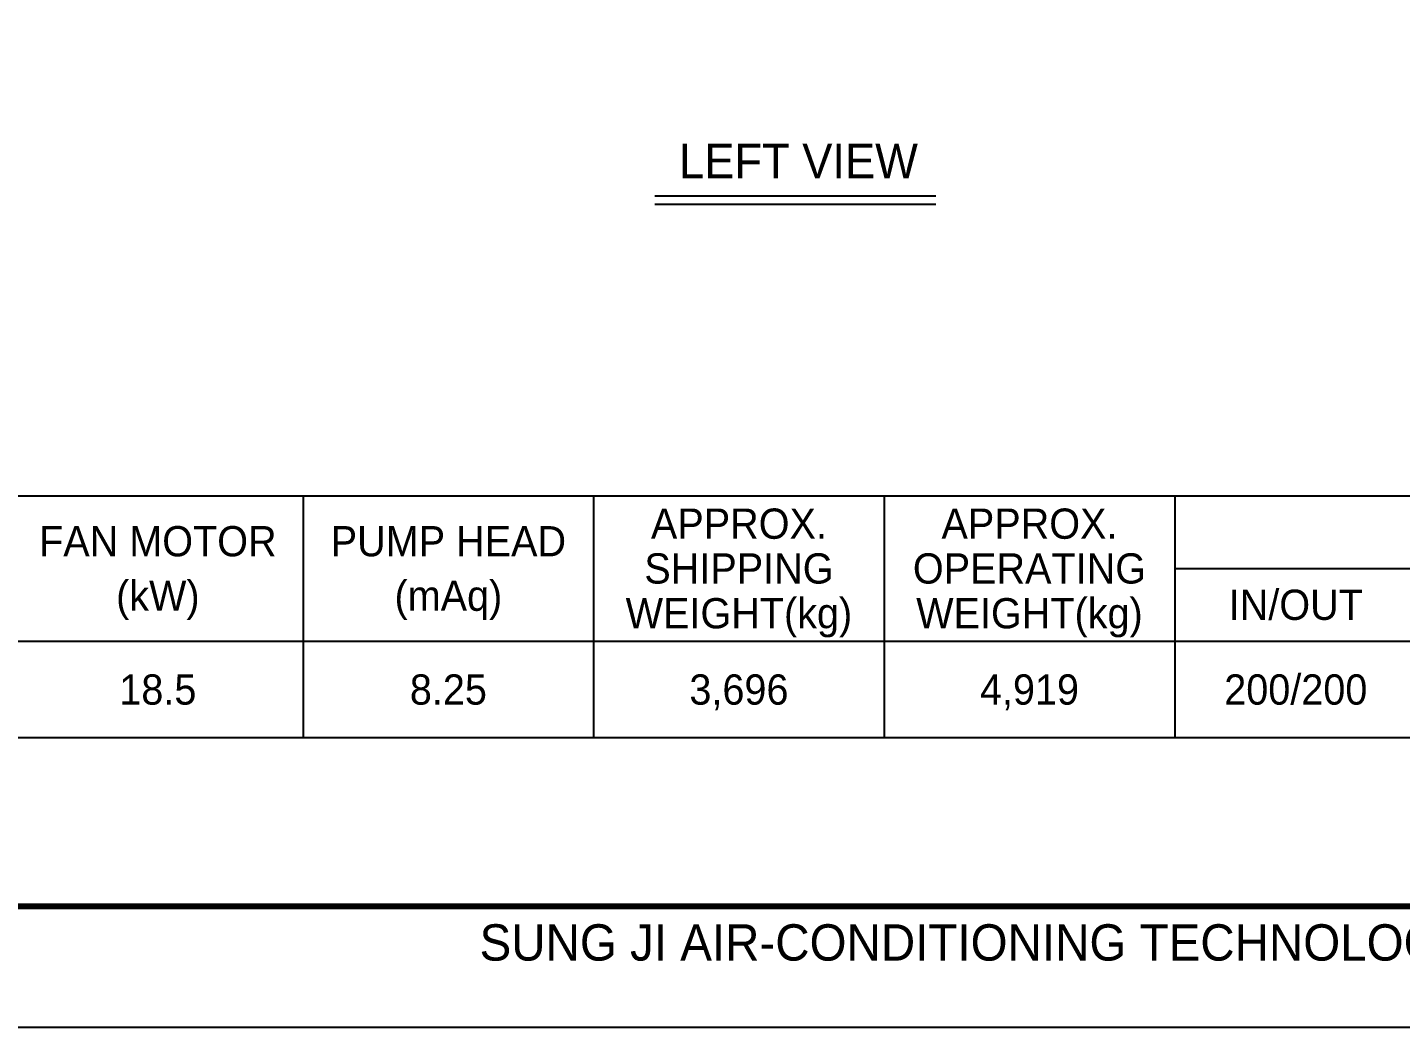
# Model space of a CAD drawing. Header units: millimetres. Extents: x -17070 to 45695, y -291348 to 34705.
# Drawn here: x 24139 to 32078, y 13910 to 19692 of the extents above; entities that cross this region are included whole.
import ezdxf
from ezdxf.enums import TextEntityAlignment as Align

# ---------------------------------------------------------------- set-up
doc = ezdxf.new("R2010")
doc.units = ezdxf.units.MM
for name, color, linetype in [('냉각탑_box', 1, 'Continuous'), ('냉각탑_form', 1, 'Continuous'), ('냉각탑_text', 3, 'Continuous')]:
    doc.layers.add(name, color=color, linetype=linetype)
doc.styles.add('돋움', font='Dotum.ttf')

msp = doc.modelspace()

# ---------------------------------------------------------------- linework, layer by layer
at = {"layer": 'Defpoints'}
msp.add_lwpolyline([(16288.1, 34704.6), (45695.3, 34704.6), (45695.3, 13909.5), (16288.1, 13909.5)], close=True, dxfattribs=at)
at = {"layer": '냉각탑_box'}
for p, q in [((27767.2, 18717.5), (29390.5, 18717.5)), ((27767.2, 18670.8), (29390.5, 18670.8)), ((25732.8, 16984), (25732.8, 15584)), ((27412.8, 16984), (27412.8, 15584)), ((29092.8, 16984), (29092.8, 15584)), ((30772.8, 16984), (30772.8, 15584)), ((30772.8, 16564), (36162.8, 16564)), ((21112.8, 16144), (36162.8, 16144))]:
    msp.add_line(p, q, dxfattribs=at)
msp.add_lwpolyline([(21112.8, 16984), (36162.8, 16984), (36162.8, 15584), (21112.8, 15584)], close=True, dxfattribs=at)
at = {"layer": '냉각탑_form', "const_width": 35}
msp.add_lwpolyline([(16988.3, 34004.5), (16988.3, 14609.7), (44995.1, 14609.7), (44995.1, 34004.5)], close=True, dxfattribs=at)

# ---------------------------------------------------------------- texts
at = {"layer": '냉각탑_form', "style": '돋움'}
msp.add_text('SUNG JI AIR-CONDITIONING TECHNOLOGY CO. LTD', height=210.051, dxfattribs=at).set_placement((26753, 14296.5))
at = {"layer": '냉각탑_text', "style": '돋움'}
for s, height, p in [('LEFT VIEW', 199.97, (28597.1, 18919.7)), ('APPROX.', 175, (28252.8, 16823)), ('APPROX.', 175, (29932.8, 16823)), ('FAN MOTOR', 175, (24892.8, 16721.5)), ('PUMP HEAD', 175, (26572.8, 16721.5)), ('SHIPPING', 175, (28252.8, 16564)), ('OPERATING', 175, (29932.8, 16564)), ('(kW)', 175, (24892.8, 16406.5)), ('(mAq)', 175, (26572.8, 16406.5)), ('IN/OUT', 175, (31472.8, 16354)), ('WEIGHT(kg)', 175, (28252.8, 16305)), ('WEIGHT(kg)', 175, (29932.8, 16305)), ('200/200', 175, (31472.8, 15864)), ('18.5', 175, (24892.8, 15864)), ('8.25', 175, (26572.8, 15864)), ('3,696', 175, (28252.8, 15864)), ('4,919', 175, (29932.8, 15864))]:
    msp.add_text(s, height=height, dxfattribs=at).set_placement(p, align=Align.MIDDLE_CENTER)

doc.saveas('drawing.dxf')
